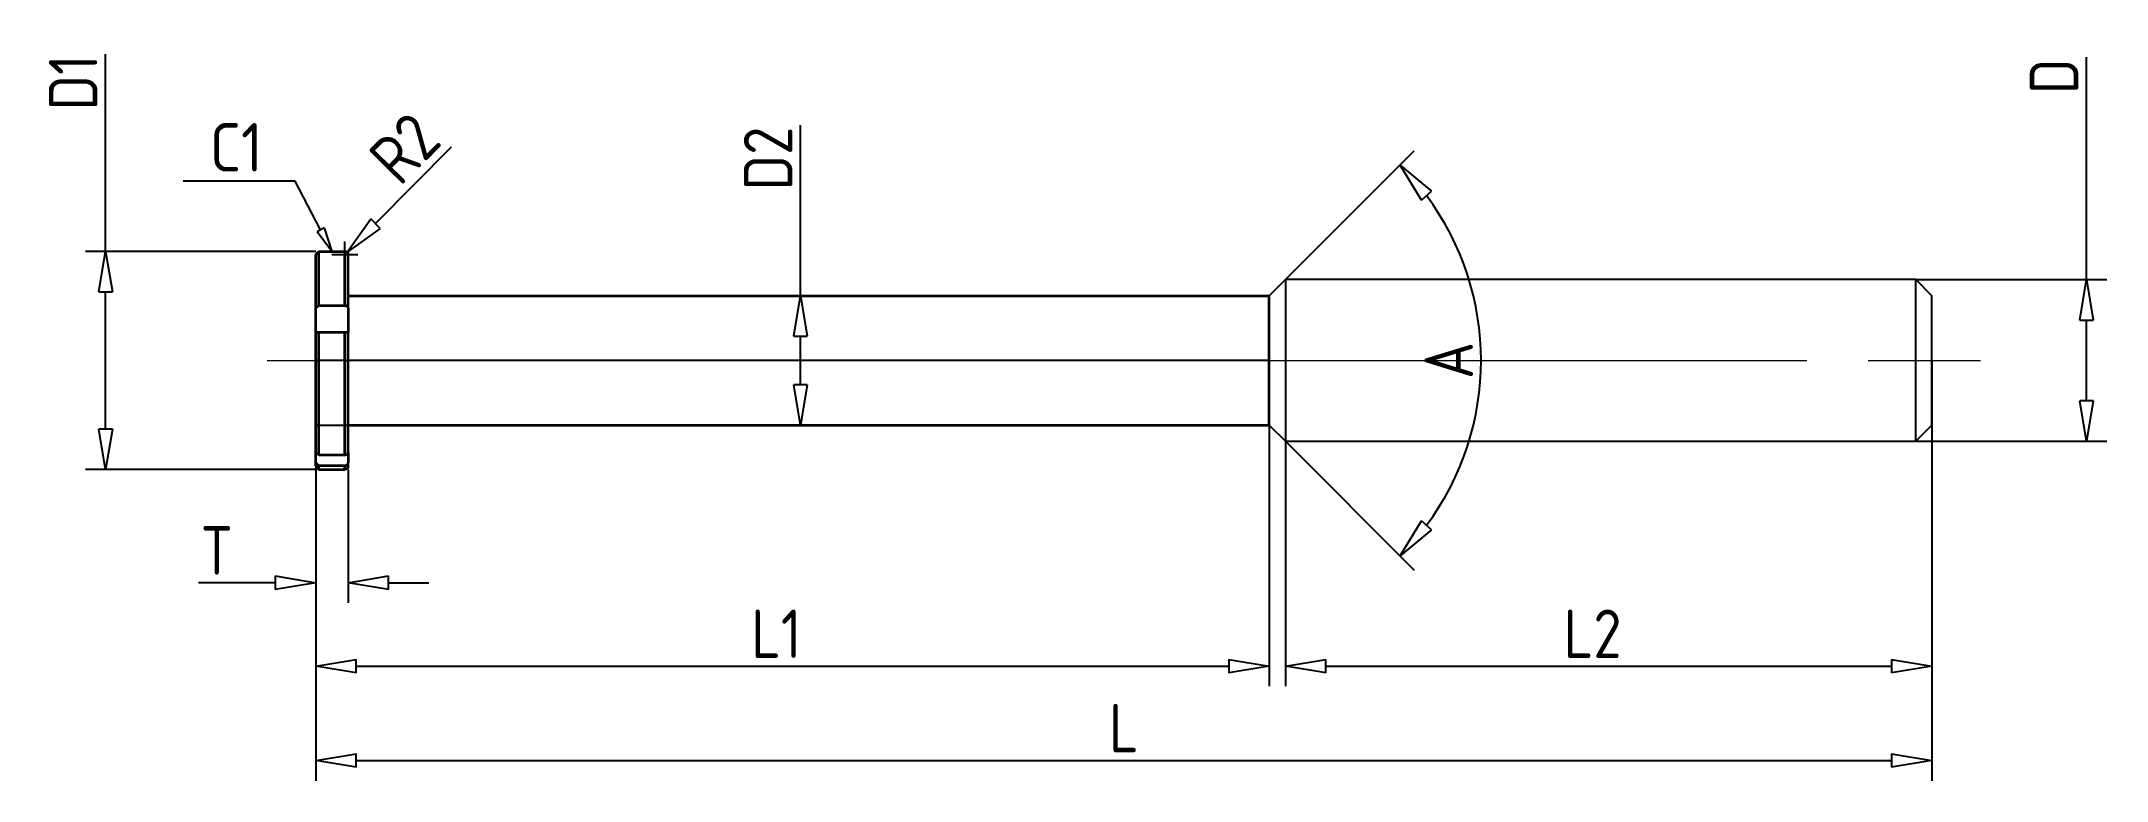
# Model space of a CAD drawing. Header units: millimetres. Extents: x -14 to 114, y -26 to 20.
import ezdxf
from ezdxf import colors
from ezdxf.entities.mleader import LeaderData, LeaderLine
from ezdxf.math import Vec2, Vec3

# ---------------------------------------------------------------- set-up
doc = ezdxf.new("R2010")
doc.units = ezdxf.units.MM
doc.linetypes.add('CENTER', pattern=[50.8, 31.75, -6.35, 6.35, -6.35])
doc.layers.add('中心线', color=1, linetype='CENTER', lineweight=15)
doc.styles.add('ZQisocp', font='geniso.shx', dxfattribs={"height": 3})
doc.styles.add('工程字', font='gbenor.shx', dxfattribs={"bigfont": 'gbcbig.shx'})
doc.dimstyles.new('ZQH', dxfattribs={"dimtxt": 3, "dimasz": 2.5, "dimexe": 1.25, "dimexo": 0, "dimgap": 0.5, "dimtad": 1, "dimdec": 3, "dimdsep": 46, "dimtxsty": '工程字', "dimblk": 'CLOSEDBLANK', "dimcen": -0.8, "dimclrd": 3, "dimclre": 3, "dimclrt": 3, "dimadec": 1, "dimazin": 2, "dimtfac": 1, "dimtdec": 3, "dimtofl": 0, "dimtmove": 0, "dimatfit": 3, "dimldrblk": 'CLOSEDBLANK', "dimfxl": 1, "dimtolj": 1, "dimtzin": 0, "dimarcsym": 0})

# ---------------------------------------------------------------- blocks, each defined once
blk = doc.blocks.new('_ClosedBlank')
at = {"color": 0, "linetype": 'ByBlock', "lineweight": -2}
for p, q in [((-1, 0.167), (0, 0)), ((-1, 0.167), (-1, -0.167)), ((0, 0), (-1, -0.167))]:
    blk.add_line(p, q, dxfattribs=at)
blk = doc.blocks.new('*D12')
at = {"color": 0, "lineweight": -2, "transparency": 16777216}
for p, q in [((112.56, 5), (112.56, 18.77)), ((102, 5), (113.81, 5)), ((112.56, -2.5), (112.56, 2.5)), ((102, -5), (113.81, -5))]:
    blk.add_line(p, q, dxfattribs=at)
at = {"layer": 'Defpoints', "color": 0, "transparency": 16777216}
for p in [(102, 5), (102, -5), (112.56, -5)]:
    blk.add_point(p, dxfattribs=at)
at = {"color": 0, "lineweight": -2, "transparency": 16777216, "xscale": 2.5, "yscale": 2.5, "zscale": 2.5}
for p, rotation in [((112.56, 5), 90), ((112.56, -5), 270)]:
    blk.add_blockref('_ClosedBlank', p, dxfattribs=dict(at, rotation=rotation))
at = {"color": 0, "transparency": 16777216, "insert": (110.55, 17.57), "char_height": 3, "attachment_point": 5, "rotation": 90, "style": '工程字'}
blk.add_mtext('\\A1;D', dxfattribs=at)
blk = doc.blocks.new('*D13')
at = {"color": 0, "lineweight": -2, "transparency": 16777216}
for p, q in [((63, -5), (63, -20.16)), ((103, -4), (103, -20.16)), ((65.5, -18.91), (100.5, -18.91))]:
    blk.add_line(p, q, dxfattribs=at)
at = {"layer": 'Defpoints', "color": 0, "transparency": 16777216}
for p in [(63, -5), (103, -4), (103, -18.91)]:
    blk.add_point(p, dxfattribs=at)
at = {"color": 0, "lineweight": -2, "transparency": 16777216, "xscale": 2.5, "yscale": 2.5, "zscale": 2.5, "rotation": 180}
blk.add_blockref('_ClosedBlank', (63, -18.91), dxfattribs=at)
at = {"color": 0, "lineweight": -2, "transparency": 16777216, "xscale": 2.5, "yscale": 2.5, "zscale": 2.5}
blk.add_blockref('_ClosedBlank', (103, -18.91), dxfattribs=at)
at = {"color": 0, "transparency": 16777216, "insert": (82, -16.91), "char_height": 3, "attachment_point": 5, "style": '工程字'}
blk.add_mtext('\\A1;L2', dxfattribs=at)
blk = doc.blocks.new('*D14')
at = {"color": 0, "lineweight": -2, "transparency": 16777216}
for p, q in [((3, -6.75), (3, -15)), ((5, -6.75), (5, -15)), ((0.5, -13.75), (-4.25, -13.75)), ((7.5, -13.75), (10, -13.75))]:
    blk.add_line(p, q, dxfattribs=at)
at = {"layer": 'Defpoints', "color": 0, "transparency": 16777216}
for p in [(3, -6.75), (5, -6.75), (5, -13.75)]:
    blk.add_point(p, dxfattribs=at)
at = {"color": 0, "lineweight": -2, "transparency": 16777216, "xscale": 2.5, "yscale": 2.5, "zscale": 2.5}
blk.add_blockref('_ClosedBlank', (3, -13.75), dxfattribs=at)
at = {"color": 0, "lineweight": -2, "transparency": 16777216, "xscale": 2.5, "yscale": 2.5, "zscale": 2.5, "rotation": 180}
blk.add_blockref('_ClosedBlank', (5, -13.75), dxfattribs=at)
at = {"color": 0, "transparency": 16777216, "insert": (-3.125, -11.75), "char_height": 3, "attachment_point": 5, "style": '工程字'}
blk.add_mtext('\\A1;T', dxfattribs=at)
blk = doc.blocks.new('*D15')
at = {"color": 0, "lineweight": -2, "transparency": 16777216}
for p, q in [((3, -4), (3, -20.16)), ((62, -4), (62, -20.16)), ((5.5, -18.91), (59.5, -18.91))]:
    blk.add_line(p, q, dxfattribs=at)
at = {"layer": 'Defpoints', "color": 0, "transparency": 16777216}
for p in [(3, -4), (62, -4), (62, -18.91)]:
    blk.add_point(p, dxfattribs=at)
at = {"color": 0, "lineweight": -2, "transparency": 16777216, "xscale": 2.5, "yscale": 2.5, "zscale": 2.5, "rotation": 180}
blk.add_blockref('_ClosedBlank', (3, -18.91), dxfattribs=at)
at = {"color": 0, "lineweight": -2, "transparency": 16777216, "xscale": 2.5, "yscale": 2.5, "zscale": 2.5}
blk.add_blockref('_ClosedBlank', (62, -18.91), dxfattribs=at)
at = {"color": 0, "transparency": 16777216, "insert": (31.5, -16.91), "char_height": 3, "attachment_point": 5, "style": '工程字'}
blk.add_mtext('\\A1;L1', dxfattribs=at)
blk = doc.blocks.new('*D16')
at = {"color": 0, "lineweight": -2, "transparency": 16777216}
for p, q in [((3, 0), (3, -26)), ((103, 0), (103, -26)), ((5.5, -24.75), (100.5, -24.75))]:
    blk.add_line(p, q, dxfattribs=at)
at = {"layer": 'Defpoints', "color": 0, "transparency": 16777216}
for p in [(3, 0), (103, 0), (103, -24.75)]:
    blk.add_point(p, dxfattribs=at)
at = {"color": 0, "lineweight": -2, "transparency": 16777216, "xscale": 2.5, "yscale": 2.5, "zscale": 2.5, "rotation": 180}
blk.add_blockref('_ClosedBlank', (3, -24.75), dxfattribs=at)
at = {"color": 0, "lineweight": -2, "transparency": 16777216, "xscale": 2.5, "yscale": 2.5, "zscale": 2.5}
blk.add_blockref('_ClosedBlank', (103, -24.75), dxfattribs=at)
at = {"color": 0, "transparency": 16777216, "insert": (53, -22.75), "char_height": 3, "attachment_point": 5, "style": '工程字'}
blk.add_mtext('\\A1;L', dxfattribs=at)
blk = doc.blocks.new('*D17')
at = {"color": 0, "lineweight": -2, "transparency": 16777216}
for p, q in [((-10, 6.75), (-10, 18.95)), ((3, 6.75), (-11.25, 6.75)), ((-10, -4.25), (-10, 4.25)), ((3, -6.75), (-11.25, -6.75))]:
    blk.add_line(p, q, dxfattribs=at)
at = {"layer": 'Defpoints', "color": 0, "transparency": 16777216}
for p in [(3, 6.75), (-10, -6.75), (3, -6.75)]:
    blk.add_point(p, dxfattribs=at)
at = {"color": 0, "lineweight": -2, "transparency": 16777216, "xscale": 2.5, "yscale": 2.5, "zscale": 2.5}
for p, rotation in [((-10, 6.75), 90), ((-10, -6.75), 270)]:
    blk.add_blockref('_ClosedBlank', p, dxfattribs=dict(at, rotation=rotation))
at = {"color": 0, "transparency": 16777216, "insert": (-12.01, 17.2), "char_height": 3, "attachment_point": 5, "rotation": 90, "style": '工程字'}
blk.add_mtext('\\A1;D1', dxfattribs=at)
blk = doc.blocks.new('*D18')
at = {"color": 0, "lineweight": -2, "transparency": 16777216}
for p, q in [((32.99, 4), (32.99, 14.56)), ((32.99, 4), (31.74, 4)), ((32.99, -1.5), (32.99, 1.5)), ((3, -4), (34.24, -4))]:
    blk.add_line(p, q, dxfattribs=at)
at = {"layer": 'Defpoints', "color": 0, "transparency": 16777216}
for p in [(32.99, 4), (3, -4), (32.99, -4)]:
    blk.add_point(p, dxfattribs=at)
at = {"color": 0, "lineweight": -2, "transparency": 16777216, "xscale": 2.5, "yscale": 2.5, "zscale": 2.5}
for p, rotation in [((32.99, 4), 90), ((32.99, -4), 270)]:
    blk.add_blockref('_ClosedBlank', p, dxfattribs=dict(at, rotation=rotation))
at = {"color": 0, "transparency": 16777216, "insert": (30.99, 12.49), "char_height": 3, "attachment_point": 5, "rotation": 90, "style": '工程字'}
blk.add_mtext('\\A1;D2', dxfattribs=at)
blk = doc.blocks.new('*D19')
at = {"color": 0, "lineweight": -2, "transparency": 16777216}
blk.add_line((11.38, 13.19), (6.7, 8.47), dxfattribs=at)
at = {"color": 3, "lineweight": -2, "transparency": 16777216}
for p, q in [((4, 6.55), (5.6, 6.55)), ((4.8, 5.75), (4.8, 7.35))]:
    blk.add_line(p, q, dxfattribs=at)
at = {"layer": 'Defpoints', "color": 0, "transparency": 16777216}
for p in [(4.8, 6.55), (4.94, 6.69)]:
    blk.add_point(p, dxfattribs=at)
at = {"color": 0, "lineweight": -2, "transparency": 16777216, "xscale": 2.5, "yscale": 2.5, "zscale": 2.5, "rotation": 225.2864800914738}
blk.add_blockref('_ClosedBlank', (4.94, 6.69), dxfattribs=at)
at = {"color": 0, "transparency": 16777216, "insert": (8.5, 13.13), "char_height": 3, "attachment_point": 5, "rotation": 45.2865, "style": '工程字'}
blk.add_mtext('\\A1;R2', dxfattribs=at)
blk = doc.blocks.new('*D20')
at = {"color": 0, "lineweight": -2, "transparency": 16777216}
for p, q in [((63, 5), (70.97, 12.97)), ((63, -5), (70.97, -12.97))]:
    blk.add_line(p, q, dxfattribs=at)
blk.add_arc((58, 0), 17.1, 323.385, 36.615, dxfattribs=at)
at = {"layer": 'Defpoints', "color": 0, "transparency": 16777216}
for p in [(62, 4, -1), (63, 5, -1), (62, -4, -1), (63, -5, -1), (74.52, -4.43)]:
    blk.add_point(p, dxfattribs=at)
at = {"color": 0, "lineweight": -2, "transparency": 16777216, "xscale": 2.5, "yscale": 2.5, "zscale": 2.5}
for p, rotation in [((70.09, 12.09), 130.8075137679349), ((70.09, -12.09), 229.192486232065)]:
    blk.add_blockref('_ClosedBlank', p, dxfattribs=dict(at, rotation=rotation))
at = {"color": 0, "transparency": 16777216, "insert": (73.1, 0), "char_height": 3, "attachment_point": 5, "rotation": 90, "style": '工程字'}
blk.add_mtext('\\A1;A', dxfattribs=at)

msp = doc.modelspace()

# ---------------------------------------------------------------- linework, layer by layer
at = {"lineweight": 35}
for p, q in [((3, 6.55), (3.2, 6.75)), ((3, 3.2509), (3, 6.55)), ((3.2, 3.3973), (3.2, 6.75)), ((3.2, 6.75), (4.8, 6.75)), ((4.8, 3.3973), (4.8, 6.75)), ((5, 3.2524), (5, 6.552)), ((5, 3.2524), (5, 6.552)), ((5, 6.552), (5, 6.552)), ((62, -4), (62, 4)), ((3, 1.7221), (3, 3.2509)), ((3.2, 3.3973), (4.8, 3.3973)), ((5, 3.2524), (5, 3.2524)), ((5, 3.2524), (5, 1.7221)), ((3, -5.6863), (3, 1.7221)), ((3.2, -5.8327), (3.2, 1.7221)), ((4.8, 1.7221), (3.2, 1.7221)), ((4.8, -5.8327), (4.8, 1.7221)), ((5, -5.6878), (5, 1.7221)), ((5, 1.7221), (5, 1.7221)), ((5, -5.6878), (5, 1.7221)), ((3, -6.3196), (3, -5.6863)), ((3, -6.55), (3, -6.3196)), ((3.2, -5.8327), (4.8, -5.8327)), ((5, -5.6878), (5, -5.6878)), ((5, -5.6878), (5, -6.3216)), ((5, -6.3216), (5, -6.3216)), ((5, -6.552), (5, -6.3216)), ((5, -6.552), (5, -6.3216)), ((3, -6.55), (3.2, -6.75)), ((3.2, -6.75), (3.2, -6.5266)), ((4.8, -6.5266), (3.2, -6.5266)), ((3.2, -6.75), (4.8, -6.75)), ((4.8, -6.75), (4.8, -6.5266)), ((5, -6.552), (5, -6.552))]:
    msp.add_line(p, q, dxfattribs=at)
at = {"color": 0, "lineweight": 35}
for p, q in [((5, 4), (62, 4)), ((5, -4), (62, -4))]:
    msp.add_line(p, q, dxfattribs=at)
for p, q in [((62, 4), (63, 5)), ((63, 5), (63, -5)), ((102, 5), (63, 5)), ((102, 5), (103, 4)), ((102, -5), (102, 5)), ((103, -4), (103, 4)), ((62, -4), (63, -5)), ((63, -5), (102, -5)), ((103, -4), (102, -5))]:
    msp.add_line(p, q)
at = {"color": 0}
msp.add_lwpolyline([(3, 0), (3, 6.55), (3.2, 6.75), (3.2, 6.75), (4.8, 6.75, -0.41128764), (5, 6.552), (5, 6.552), (5, 4), (62, 4), (62, 0), (3, 0)], format="xyb", dxfattribs=at)
at = {"color": 0, "extrusion": (0, -1.22465e-16, -1)}
msp.add_lwpolyline([(-3, 0), (-3, -6.55), (-3.2, -6.75), (-3.2, -6.75), (-4.8, -6.75, -0.41128764), (-5, -6.552), (-5, -6.552), (-5, -4), (-62, -4), (-62, 0), (-3, 0)], format="xyb", dxfattribs=at)
at = {"lineweight": 35, "extrusion": (0, 0, -1)}
for centre, start, end in [((-4.8, 6.55), 90, 179.42704), ((-4.8, -6.55), 180.57296, 270)]:
    msp.add_arc(centre, 0.2, start, end, dxfattribs=at)
at = {"lineweight": 35}
for points, weights in [([(3, 3.2509), (3.0984, 3.323), (3.2, 3.3973)], [1, 1.00012121584, 1]), ([(3.2, 1.7221), (3.0984, 1.7221), (3, 1.7221)], [1, 1.00012121583, 1]), ([(3, -5.6863), (3.0984, -5.7584), (3.2, -5.8327)], [1, 1.00012121582, 1]), ([(3.2, -6.5266), (3.0984, -6.4215), (3, -6.3196)], [1, 1.00012121581, 1])]:
    msp.add_rational_spline(points, weights, degree=2, dxfattribs=at)
for points, knots in [([(4.8, 3.3973), (4.8244, 3.3973), (4.8531, 3.3932), (4.8985, 3.3796), (4.9231, 3.3677), (4.9582, 3.3424), (4.9748, 3.3243), (4.9938, 3.2912), (4.9997, 3.2703), (5, 3.2524)], [0, 0, 0, 0, 0.073237893, 0.073237893, 0.14775213, 0.14775213, 0.223885464, 0.223885464, 0.29940743, 0.29940743, 0.29940743, 0.29940743]), ([(5, 1.7221), (4.9997, 1.7221), (4.9938, 1.7221), (4.9748, 1.7221), (4.9582, 1.7221), (4.9231, 1.7221), (4.8985, 1.7221), (4.8531, 1.7221), (4.8244, 1.7221), (4.8, 1.7221)], [-0.29940743, -0.29940743, -0.29940743, -0.29940743, -0.223885464, -0.223885464, -0.14775213, -0.14775213, -0.073237893, -0.073237893, 0, 0, 0, 0]), ([(4.8, -5.8327), (4.8244, -5.8327), (4.8531, -5.8286), (4.8985, -5.815), (4.9231, -5.8031), (4.9582, -5.7778), (4.9748, -5.7597), (4.9938, -5.7266), (4.9997, -5.7057), (5, -5.6878)], [0, 0, 0, 0, 0.073237893, 0.073237893, 0.14775213, 0.14775213, 0.223885464, 0.223885464, 0.29940743, 0.29940743, 0.29940743, 0.29940743]), ([(5, -6.3216), (4.9997, -6.347), (4.9938, -6.3765), (4.9748, -6.4234), (4.9582, -6.4489), (4.9231, -6.4848), (4.8985, -6.5016), (4.8531, -6.5208), (4.8244, -6.5266), (4.8, -6.5266)], [-0.29940743, -0.29940743, -0.29940743, -0.29940743, -0.223885464, -0.223885464, -0.14775213, -0.14775213, -0.073237893, -0.073237893, 0, 0, 0, 0])]:
    msp.add_open_spline(points, degree=3, knots=knots, dxfattribs=at)
at = {"layer": '中心线'}
for p, q in [((0, 0), (106, 0, 2)), ((60.9414, 0), (104.7423, 0))]:
    msp.add_line(p, q, dxfattribs=at)

# ---------------------------------------------------------------- dimensions: what is measured, and where the dimension line sits
for base, p1, p2, text, picture, middle in [((-10, -6.75), (3, 6.75), (3, -6.75), 'D1', '*D17', (-10, 17.2007)), ((112.5589, -5), (102, 5), (102, -5), 'D', '*D12', (112.5589, 17.5718)), ((32.9945, -4), (32.9945, 4), (3, -4), 'D2', '*D18', (32.9945, 12.4882))]:
    dim = msp.add_linear_dim(base=base, p1=p1, p2=p2, angle=90, text=text, dimstyle='ZQH', override={"dimclrd": 0, "dimclre": 0, "dimclrt": 0})
    dim.commit()
    dim.dimension.update_dxf_attribs({"geometry": picture, "text_midpoint": middle, "dimtype": 160})
dim = msp.add_radius_dim(center=(4.8, 6.55), mpoint=(4.9407, 6.6921), text='R2', dimstyle='ZQH', override={"dimclrd": 0, "dimclrt": 0})
dim.commit()
dim.dimension.update_dxf_attribs({"geometry": '*D19', "text_midpoint": (8.4972, 13.127)})
dim = msp.add_angular_dim_2l(base=(74.5155, -4.4253), line1=((62, -4), (63, -5)), line2=((62, 4), (63, 5)), text='A', dimstyle='ZQH', override={"dimclrd": 0, "dimclre": 0, "dimclrt": 0})
dim.commit()
dim.dimension.update_dxf_attribs({"geometry": '*D20', "text_midpoint": (73.0981, 0, 1)})
dim = msp.add_linear_dim(base=(103, -24.75), p1=(3, 0), p2=(103, 0), text='L', dimstyle='ZQH', override={"dimclrd": 0, "dimclre": 0, "dimclrt": 0})
dim.commit()
dim.dimension.update_dxf_attribs({"geometry": '*D16', "text_midpoint": (53, -22.75)})
for base, p1, p2, text, picture, middle in [((62, -18.9121), (3, -4), (62, -4), 'L1', '*D15', (31.5, -18.9121)), ((103, -18.9121), (63, -5), (103, -4), 'L2', '*D13', (82, -18.9121)), ((5, -13.75), (3, -6.75), (5, -6.75), 'T', '*D14', (-3.125, -13.75))]:
    dim = msp.add_linear_dim(base=base, p1=p1, p2=p2, text=text, dimstyle='ZQH', override={"dimclrd": 0, "dimclre": 0, "dimclrt": 0})
    dim.commit()
    dim.dimension.update_dxf_attribs({"geometry": picture, "text_midpoint": middle, "dimtype": 160})

# ---------------------------------------------------------------- leaders
ml = msp.add_multileader_mtext('Standard')
ml.set_content('{\\C256;C1}', color=3, style='ZQisocp')
ml.set_leader_properties()
ml.set_arrow_properties(name='CLOSEDBLANK')
ml.build(insert=Vec2(0, 0))
ml.multileader.update_dxf_attribs({"has_dogleg": 0, "text_left_attachment_type": 6, "text_right_attachment_type": 6, "dogleg_length": 0, "arrow_head_size": 1.5})
ctx = ml.context
ctx.base_point, ctx.char_height, ctx.arrow_head_size, ctx.plane_origin = Vec3(-5.1095, 11.0868), 3, 1.5, Vec3(3, 0)
ctx.left_attachment, ctx.right_attachment, ctx.text_align_type = 6, 6, 2
notes = []
notes.append((ctx, [(1, (1, 1, 0), (1.7303, 11.0868), (-1, 0), 0, [(0, [(4, 6.75)], 0, [])])]))
ctx.mtext.insert, ctx.mtext.alignment, ctx.mtext.line_spacing_factor, ctx.mtext.line_spacing_style, ctx.mtext.flow_direction = Vec3(-0.2697, 14.6868), 3, 0.8, 2, 5
for ctx, leaders in notes:
    for number, flags, end, landing, length, lines in leaders:
        leader = LeaderData()
        leader.index, (leader.has_last_leader_line, leader.has_dogleg_vector, leader.attachment_direction) = number, flags
        leader.last_leader_point, leader.dogleg_vector, leader.dogleg_length = Vec3(end), Vec3(landing), length
        for number, points, colour, breaks in lines:
            line = LeaderLine()
            line.index, line.vertices, line.color, line.breaks = number, Vec3.list(points), colors.encode_raw_color(colour), breaks
            leader.lines.append(line)
        ctx.leaders.append(leader)

doc.saveas('drawing.dxf')
